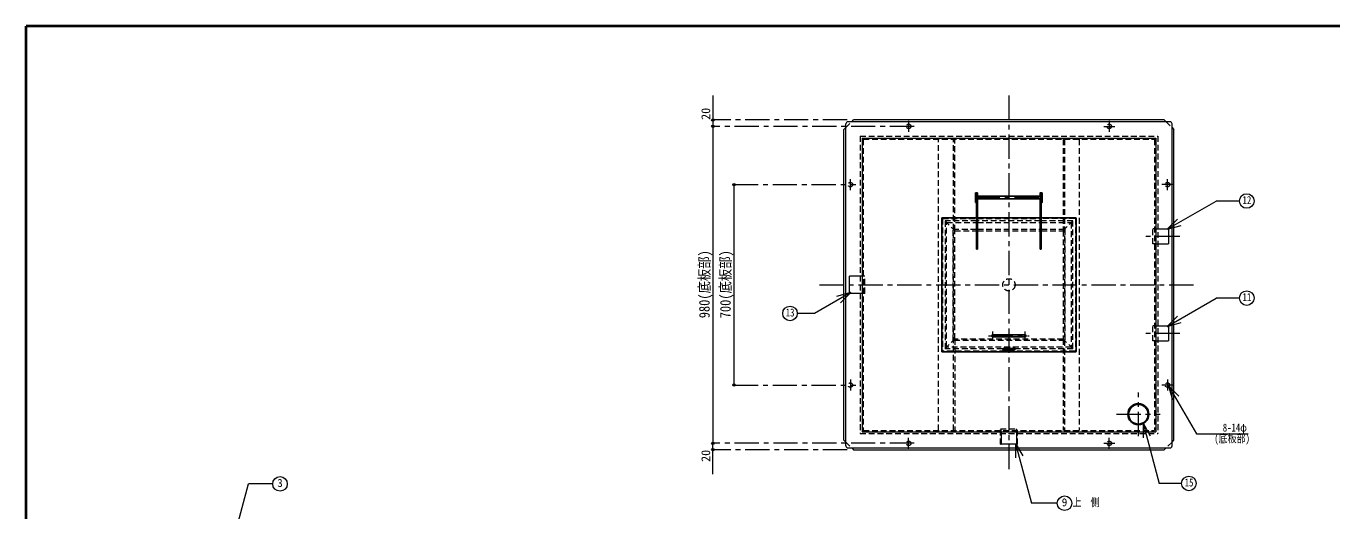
# Model space of a CAD drawing. Units: millimetres at full size, sheet at 1:15; details may follow other scales. Extents: x -3184 to 2891, y -2037 to 2178.
# Drawn here: x -3184 to 851, y 679 to 2178 of the extents above; entities that cross this region are included whole.
import ezdxf
from ezdxf.enums import TextEntityAlignment as Align

# ---------------------------------------------------------------- set-up
doc = ezdxf.new("R2010")
doc.units = ezdxf.units.MM
doc.header["$LTSCALE"] = 15
doc.header["$PDMODE"] = 32
doc.header["$PDSIZE"] = 7.5
doc.linetypes.add('CHAIN1', pattern=[8, 5, -1, 1, -1])
doc.linetypes.add('DASHED1', pattern=[1.8, 1.2, -0.6])
doc.layers.add('0-0', color=7, linetype='Continuous', lineweight=18)
doc.styles.add('ＭＳ ゴシック', font='')
doc.styles.get('ＭＳ ゴシック').set_extended_font_data('MS Gothic')

msp = doc.modelspace()

# ---------------------------------------------------------------- linework, layer by layer
at = {"layer": '0-0', "color": 1, "lineweight": 40}
for p in [(-3184.2, -2037.13), (2890.8, 2177.87)]:
    msp.add_line(p, (-3184.2, 2177.87), dxfattribs=at)
at = {"layer": '0-0', "color": 4, "lineweight": 9}
for p, q in [((-1061.7, 1962.87), (-1061.7, 1867.87)), ((-1061.7, 1867.87), (-1061.7, 887.87)), ((-650.7, 1863.87), (-656.7, 1857.87)), ((-656.7, 897.87), (-656.7, 1857.87)), ((-650.7, 879.87), (-650.7, 1875.87)), ((351.3, 1881.87), (-644.7, 1881.87)), ((-632.7, 1881.87), (-626.7, 1887.87)), ((333.3, 1887.87), (-626.7, 1887.87)), ((339.3, 1881.87), (333.3, 1887.87)), ((357.3, 879.87), (357.3, 1875.87)), ((357.3, 1863.87), (363.3, 1857.87)), ((363.3, 897.87), (363.3, 1857.87)), ((-996.7, 1687.87), (-996.7, 1067.87)), ((-166.09, 1180.37), (-161.7, 1180.37)), ((-131.7, 1180.37), (-127.32, 1180.37)), ((-1061.7, 792.87), (-1061.7, 887.87)), ((-650.7, 891.87), (-656.7, 897.87)), ((357.3, 891.87), (363.3, 897.87)), ((-644.7, 873.87), (351.3, 873.87)), ((-632.7, 873.87), (-626.7, 867.87)), ((-626.7, 867.87), (333.3, 867.87)), ((339.3, 873.87), (333.3, 867.87))]:
    msp.add_line(p, q, dxfattribs=at)
at = {"layer": '0-0', "color": 4, "linetype": 'CHAIN1', "lineweight": 9}
for p, q in [((-146.7, 1962.87), (-146.7, 792.87)), ((-646.7, 1887.87), (-1061.7, 1887.87)), ((-439.7, 1867.87), (-1061.7, 1867.87)), ((-456.7, 1884.87), (-456.7, 1850.87)), ((146.3, 1867.87), (180.3, 1867.87)), ((163.3, 1884.87), (163.3, 1850.87)), ((-636.7, 1670.87), (-636.7, 1704.87)), ((343.3, 1670.87), (343.3, 1704.87)), ((-996.7, 1687.87), (-619.7, 1687.87)), ((360.3, 1687.87), (326.3, 1687.87)), ((-249.7, 1647.87), (-43.7, 1647.87)), ((381.3, 1527.87), (263.3, 1527.87)), ((-731.7, 1377.87), (438.3, 1377.87)), ((-209.7, 1220.37), (-83.7, 1220.37)), ((-196.7, 1207.37), (-196.7, 1233.37)), ((-96.7, 1207.37), (-96.7, 1233.37)), ((381.3, 1227.87), (263.3, 1227.87)), ((-996.7, 1067.87), (-619.7, 1067.87)), ((-636.7, 1084.87), (-636.7, 1050.87)), ((360.3, 1067.87), (326.3, 1067.87)), ((343.3, 1084.87), (343.3, 1050.87)), ((253.3, 910.37), (253.3, 1045.37)), ((185.8, 977.87), (320.8, 977.87)), ((-439.7, 887.87), (-1061.7, 887.87)), ((-456.7, 870.87), (-456.7, 904.87)), ((146.3, 887.87), (180.3, 887.87)), ((163.3, 870.87), (163.3, 904.87)), ((-646.7, 867.87), (-1061.7, 867.87))]:
    msp.add_line(p, q, dxfattribs=at)
at = {"layer": '0-0', "color": 4, "linetype": 'DASHED1', "lineweight": 9}
for p, q in [((-650.7, 1863.87), (-632.7, 1881.87)), ((339.3, 1881.87), (357.3, 1863.87)), ((-606.7, 1837.87), (313.3, 1837.87)), ((-606.7, 1837.87), (-606.7, 917.87)), ((-596.7, 1827.87), (-596.7, 927.87)), ((-364.2, 927.87), (-364.2, 1827.87)), ((-318.2, 927.87), (-318.2, 1827.87)), ((-314.2, 1545.37), (-314.2, 1827.87)), ((20.8, 1827.87), (20.8, 1545.37)), ((24.8, 1827.87), (24.8, 927.87)), ((70.8, 1827.87), (70.8, 927.87)), ((313.3, 1837.87), (313.3, 917.87)), ((-339.2, 1570.37), (-246.7, 1570.37)), ((-339.2, 1185.37), (-339.2, 1570.37)), ((-319.2, 1550.37), (-246.7, 1550.37)), ((-319.2, 1205.37), (-319.2, 1550.37)), ((-243.7, 1570.37), (-49.7, 1570.37)), ((-243.7, 1550.37), (-49.7, 1550.37)), ((-46.7, 1570.37), (45.8, 1570.37)), ((45.8, 1570.37), (45.8, 1185.37)), ((298.3, 1504.37), (298.3, 1551.37)), ((307.3, 1551.37), (298.3, 1551.37)), ((307.3, 1504.37), (298.3, 1504.37)), ((-591.7, 1351.37), (-600.7, 1351.37)), ((307.3, 1251.37), (298.3, 1251.37)), ((298.3, 1204.37), (298.3, 1251.37)), ((45.8, 1185.37), (-339.2, 1185.37)), ((25.8, 1205.37), (-319.2, 1205.37)), ((-314.2, 1210.37), (-314.2, 927.87)), ((20.8, 1210.37), (20.8, 927.87)), ((307.3, 1204.37), (298.3, 1204.37)), ((-173.2, 932.87), (-120.2, 932.87)), ((-173.2, 884.87), (-173.2, 932.87)), ((-170.2, 923.87), (-170.2, 932.87)), ((-123.2, 923.87), (-123.2, 932.87)), ((-120.2, 884.87), (-120.2, 932.87)), ((-650.7, 891.87), (-632.7, 873.87)), ((-606.7, 917.87), (313.3, 917.87)), ((-596.7, 927.87), (303.3, 927.87)), ((357.3, 891.87), (339.3, 873.87)), ((-173.2, 884.87), (-170.2, 884.87)), ((-123.2, 884.87), (-120.2, 884.87))]:
    msp.add_line(p, q, dxfattribs=at)
at = {"layer": '0-0'}
for p, q in [((-600.7, 1831.87), (307.3, 1831.87)), ((307.3, 1831.87), (307.3, 923.87)), ((342.53, 1549.6), (493.92, 1637.01)), ((566, 1637.01), (493.92, 1637.01)), ((342.53, 1549.6), (374.35, 1581.42)), ((307.3, 1551.37), (346.3, 1551.37)), ((342.53, 1549.6), (386, 1561.25)), ((346.3, 1551.37), (346.3, 1504.37)), ((307.3, 1504.37), (346.3, 1504.37)), ((-639.7, 1351.37), (-639.7, 1404.37)), ((-600.7, 1404.37), (-639.7, 1404.37)), ((-635.81, 1353.84), (-747.31, 1289.46)), ((-635.81, 1353.84), (-679.28, 1342.19)), ((-635.81, 1353.84), (-667.63, 1322.02)), ((-600.7, 1351.37), (-639.7, 1351.37)), ((342.53, 1249.6), (493.92, 1337.01)), ((566, 1337.01), (493.92, 1337.01)), ((-747.31, 1289.46), (-800.76, 1289.46)), ((307.3, 1251.37), (346.3, 1251.37)), ((342.53, 1249.6), (374.35, 1281.42)), ((342.53, 1249.6), (386, 1261.25)), ((346.3, 1251.37), (346.3, 1204.37)), ((-163.2, 1182.12), (-130.2, 1182.12)), ((-163.2, 1175.62), (-130.2, 1175.62)), ((307.3, 1204.37), (346.3, 1204.37)), ((346.83, 1065.36), (358.48, 1021.89)), ((346.83, 1065.36), (432.58, 916.83)), ((346.83, 1065.36), (378.65, 1033.54)), ((267.78, 950.37), (267.78, 905.37)), ((267.78, 950.37), (290.28, 911.4)), ((267.78, 950.37), (317.71, 764.01)), ((-170.2, 923.87), (-170.2, 884.87)), ((-126.06, 887.84), (-126.06, 842.84)), ((-126.06, 887.84), (-103.56, 848.87)), ((-126.06, 887.84), (-76.46, 702.72)), ((-123.2, 923.87), (-123.2, 884.87)), ((432.58, 916.83), (593.03, 916.83)), ((-123.2, 884.87), (-170.2, 884.87)), ((-2535.56, 616.51), (-2496.44, 762.48)), ((-2421.97, 762.48), (-2496.44, 762.48)), ((387.15, 764.01), (317.71, 764.01)), ((2.67, 702.72), (-76.46, 702.72))]:
    msp.add_line(p, q, dxfattribs=at)
at = {"layer": '0-0', "color": 5, "lineweight": 25}
for p, q in [((-243.7, 1662.87), (-249.7, 1662.87)), ((-246.7, 1487.87), (-246.7, 1662.87)), ((-243.7, 1487.87), (-243.7, 1662.87)), ((-46.7, 1487.87), (-46.7, 1662.87)), ((-49.7, 1652.37), (-243.7, 1652.37)), ((-49.7, 1643.37), (-243.7, 1643.37)), ((-354.2, 1583.37), (-354.2, 1172.37)), ((-352.2, 1585.37), (-246.7, 1585.37)), ((-243.7, 1585.37), (-49.7, 1585.37)), ((58.8, 1585.37), (-46.7, 1585.37)), ((60.8, 1583.37), (60.8, 1172.37)), ((-243.7, 1527.87), (-246.7, 1527.87)), ((-49.7, 1527.87), (-46.7, 1527.87)), ((-243.7, 1487.87), (-246.7, 1487.87)), ((-49.7, 1487.87), (-46.7, 1487.87)), ((-196.7, 1223.37), (-96.7, 1223.37)), ((-196.7, 1217.37), (-96.7, 1217.37)), ((58.8, 1170.37), (-352.2, 1170.37)), ((-131.7, 1177.37), (-161.7, 1177.37)), ((-131.7, 1180.37), (-131.7, 1177.37))]:
    msp.add_line(p, q, dxfattribs=at)
at = {"layer": '0-0', "linetype": 'DASHED1'}
for p, q in [((-249.7, 1652.37), (-243.7, 1652.37)), ((-249.7, 1643.37), (-243.7, 1643.37)), ((-49.7, 1652.37), (-43.7, 1652.37)), ((-49.7, 1643.37), (-43.7, 1643.37)), ((-352.2, 1582.37), (-352.2, 1173.37)), ((-351.2, 1583.37), (-246.7, 1583.37)), ((-344.2, 1575.37), (-314.2, 1545.37)), ((-344.2, 1575.37), (-344.2, 1180.37)), ((-246.7, 1575.37), (-344.2, 1575.37)), ((-243.7, 1583.37), (-49.7, 1583.37)), ((-49.7, 1575.37), (-243.7, 1575.37)), ((57.8, 1583.37), (-46.7, 1583.37)), ((50.8, 1575.37), (-46.7, 1575.37)), ((20.8, 1545.37), (50.8, 1575.37)), ((50.8, 1180.37), (50.8, 1575.37)), ((58.8, 1582.37), (58.8, 1173.37)), ((-243.7, 1545.37), (-49.7, 1545.37)), ((57.8, 1172.37), (-351.2, 1172.37)), ((-344.2, 1180.37), (-314.2, 1210.37)), ((-166.09, 1180.37), (-344.2, 1180.37)), ((20.8, 1210.37), (-314.2, 1210.37)), ((-152.7, 1177.37), (-152.7, 1180.37)), ((-140.7, 1177.37), (-140.7, 1180.37)), ((50.8, 1180.37), (-127.32, 1180.37)), ((50.8, 1180.37), (20.8, 1210.37))]:
    msp.add_line(p, q, dxfattribs=at)
at = {"layer": '0-0'}
msp.add_lwpolyline([(-600.7, 1831.87), (-600.7, 923.87), (307.3, 923.87)], dxfattribs=at)
at = {"layer": '0-0', "color": 4, "linetype": 'DASHED1', "lineweight": 9}
for points in [[(-596.7, 1827.87), (303.3, 1827.87), (303.3, 927.87)], [(-46.7, 1550.37), (25.8, 1550.37), (25.8, 1205.37)], [(-591.7, 1351.37), (-591.7, 1404.37), (-600.7, 1404.37)]]:
    msp.add_lwpolyline(points, dxfattribs=at)
at = {"layer": '0-0', "color": 5, "lineweight": 25}
for points in [[(-246.7, 1632.87), (-249.7, 1632.87), (-249.7, 1662.87)], [(-49.7, 1487.87), (-49.7, 1662.87), (-43.7, 1662.87)], [(-46.7, 1632.87), (-43.7, 1632.87), (-43.7, 1662.87)], [(-131.7, 1180.37), (-161.7, 1180.37), (-161.7, 1177.37)]]:
    msp.add_lwpolyline(points, dxfattribs=at)
at = {"layer": '0-0', "linetype": 'DASHED1'}
for points in [[(-314.2, 1210.37), (-314.2, 1545.37), (-246.7, 1545.37)], [(-46.7, 1545.37), (20.8, 1545.37), (20.8, 1210.37)]]:
    msp.add_lwpolyline(points, dxfattribs=at)
at = {"layer": '0-0', "color": 4, "linetype": 'DASHED1', "lineweight": 9}
for centre, radius in [((-456.7, 1867.87), 7), ((163.3, 1867.87), 7), ((-636.7, 1687.87), 7), ((343.3, 1687.87), 7), ((-146.7, 1377.87), 19), ((-636.7, 1067.87), 7), ((343.3, 1067.87), 7), ((-456.7, 887.87), 7), ((163.3, 887.87), 7)]:
    msp.add_circle(centre, radius, dxfattribs=at)
at = {"layer": '0-0'}
for centre in [(588.5, 1637.01), (588.5, 1337.01), (-823.26, 1289.46), (-2399.47, 762.48), (409.65, 764.01), (25.17, 702.72)]:
    msp.add_circle(centre, 22.5, dxfattribs=at)
at = {"layer": '0-0', "color": 5, "lineweight": 25}
for radius in [32.5, 30.25]:
    msp.add_circle((253.3, 977.87), radius, dxfattribs=at)
at = {"layer": '0-0', "color": 4, "lineweight": 9}
for centre, start, end in [((-644.7, 1875.87), 90, 180), ((351.3, 1875.87), 0, 90), ((-644.7, 879.87), 180, 270), ((351.3, 879.87), 270, 0)]:
    msp.add_arc(centre, 6, start, end, dxfattribs=at)
at = {"layer": '0-0', "color": 5, "lineweight": 25}
for centre, radius, start, end in [((-352.2, 1583.37), 2, 90, 180), ((58.8, 1583.37), 2, 0, 90), ((-196.7, 1220.37), 3, 90, 270), ((-96.7, 1220.37), 3, 270, 90), ((-352.2, 1172.37), 2, 180, 270), ((58.8, 1172.37), 2, 270, 0)]:
    msp.add_arc(centre, radius, start, end, dxfattribs=at)
at = {"layer": '0-0', "linetype": 'DASHED1'}
for centre, radius, start, end in [((-351.2, 1582.37), 1, 90, 180), ((57.8, 1582.37), 1, 0, 90), ((-196.7, 1220.37), 3, 270, 90), ((-96.7, 1220.37), 3, 90, 270), ((-351.2, 1173.37), 1, 180, 270), ((57.8, 1173.37), 1, 270, 0)]:
    msp.add_arc(centre, radius, start, end, dxfattribs=at)
at = {"layer": '0-0'}
for centre, start, end in [((-163.2, 1178.87), 90, 270), ((-130.2, 1178.87), 270, 90)]:
    msp.add_arc(centre, 3.25, start, end, dxfattribs=at)
at = {"layer": '0-0', "color": 1}
for p in [(-1061.7, 1887.87), (-1061.7, 1867.87), (-996.7, 1687.87), (-996.7, 1067.87), (-1061.7, 887.87), (-1061.7, 867.87)]:
    msp.add_point(p, dxfattribs=at)

# ---------------------------------------------------------------- texts
at = {"layer": '0-0', "style": 'ＭＳ ゴシック'}
for p in [(-1061.7, 1887.87), (-1061.7, 830.37)]:
    msp.add_text('20', height=27.49, rotation=90, dxfattribs=at).set_placement(p, align=Align.BOTTOM_LEFT)
at = {"layer": '0-0', "style": 'ＭＳ ゴシック', "width": 0.8}
for s, p in [('12', (575.38, 1620.13)), ('11', (575.38, 1320.13)), ('13', (-836.39, 1272.59)), ('8-14φ', (514.28, 916.83)), ('(底板部)', (488.03, 883.08)), ('15', (396.53, 747.14)), ('上\u3000側', (50.17, 685.84))]:
    msp.add_text(s, height=24.74, dxfattribs=at).set_placement(p, align=Align.BOTTOM_LEFT)
at = {"layer": '0-0', "style": 'ＭＳ ゴシック', "width": 0.85}
for s, p in [('980(底板部)', (-1061.7, 1274.74)), ('700(底板部)', (-996.7, 1274.74))]:
    msp.add_text(s, height=32.99, rotation=90, dxfattribs=at).set_placement(p, align=Align.BOTTOM_LEFT)
at = {"layer": '0-0', "style": 'ＭＳ ゴシック'}
for s, p in [('3', (-2407.91, 745.6)), ('9', (16.73, 685.84))]:
    msp.add_text(s, height=24.74, dxfattribs=at).set_placement(p, align=Align.BOTTOM_LEFT)

doc.saveas('drawing.dxf')
